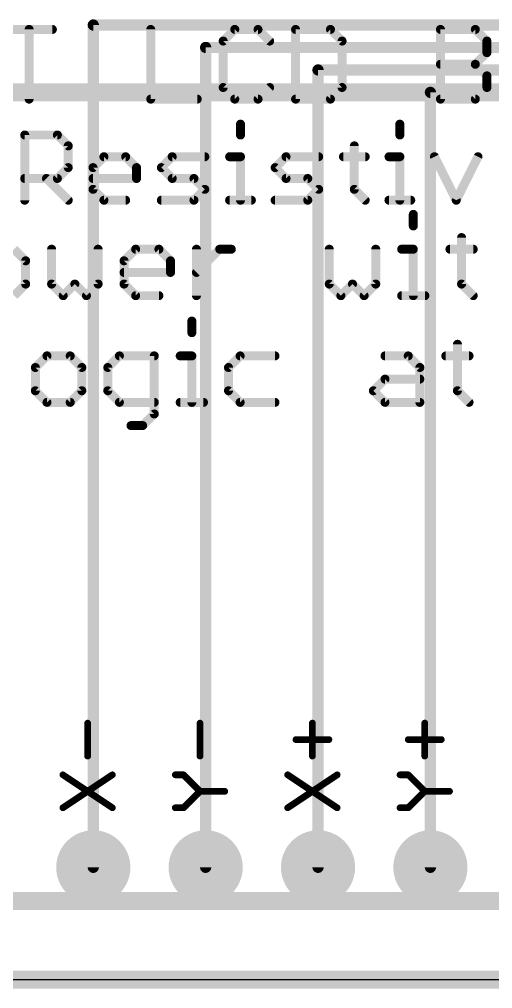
# Model space of a CAD drawing. Extents: x -42 to 37, y -47 to 54.
# Drawn here: x -10.56 to 0.14, y -43.38 to -21.46 of the extents above; entities that cross this region are included whole.
import ezdxf

# ---------------------------------------------------------------- set-up
doc = ezdxf.new("R2010")
doc.units = 0
for name, color, linetype in [('1', 12, 'CONTINUOUS'), ('16', 132, 'CONTINUOUS'), ('17', 110, 'CONTINUOUS'), ('20', 53, 'CONTINUOUS'), ('21', 40, 'CONTINUOUS')]:
    doc.layers.add(name, color=color, linetype=linetype)

# ---------------------------------------------------------------- blocks, each defined once
blk = doc.blocks.new('ROUNDP')
at = {"const_width": 0.5}
blk.add_lwpolyline([(0, -0.25, 1), (0, 0.25, 1), (0, -0.25)], format="xyb", dxfattribs=at)

msp = doc.modelspace()

# ---------------------------------------------------------------- linework, layer by layer
at = {"layer": '1'}
for points, const_width in [([(-8.89, -40.64), (-8.89, -21.59)], 0.254), ([(-8.89, -21.59), (15.494, -21.59)], 0.254), ([(16.002, -22.098), (-6.35, -22.098)], 0.254), ([(-6.35, -22.098), (-6.35, -40.64)], 0.254), ([(-3.81, -40.64), (-3.81, -22.606)], 0.254), ([(-3.81, -22.606), (16.51, -22.606)], 0.254), ([(17.018, -23.114), (-1.27, -23.114)], 0.254), ([(-1.27, -23.114), (-1.27, -40.64)], 0.254), ([(-25.4, -43.18), (25.4, -43.18)], 0.4064)]:
    msp.add_lwpolyline(points, dxfattribs=dict(at, const_width=const_width))
at = {"layer": '1', "const_width": 0.127}
for points in [[(-8.8265, -21.59, 1), (-8.9535, -21.59)], [(-8.89, -21.5265, 1), (-8.89, -21.6535)], [(-6.35, -22.0345, 1), (-6.35, -22.1615)], [(-6.2865, -22.098, 1), (-6.4135, -22.098)], [(-3.7465, -22.606, 1), (-3.8735, -22.606)], [(-3.81, -22.5425, 1), (-3.81, -22.6695)], [(-1.27, -23.0505, 1), (-1.27, -23.1775)], [(-1.2065, -23.114, 1), (-1.3335, -23.114)], [(-8.9535, -40.64, 1), (-8.8265, -40.64)], [(-6.4135, -40.64, 1), (-6.2865, -40.64)], [(-3.8735, -40.64, 1), (-3.7465, -40.64)], [(-1.3335, -40.64, 1), (-1.2065, -40.64)]]:
    msp.add_lwpolyline(points, format="xyb", dxfattribs=at)
at = {"layer": '16', "const_width": 0.4064}
for points in [[(1.27, -23.114), (-16.764, -23.114)], [(-25.4, -41.402), (25.4, -41.402)]]:
    msp.add_lwpolyline(points, dxfattribs=at)
at = {"layer": '20'}
msp.add_line((-28.702, -43.18), (28.702, -43.18), dxfattribs=at)
at = {"layer": '21'}
for points, const_width in [([(-10.8657, -21.6903), (-9.815, -21.6903)], 0.2032), ([(-10.3404, -23.2664), (-10.3404, -21.6903)], 0.2032), ([(-7.5914, -21.6903), (-7.5914, -23.2664)], 0.2032), ([(-5.6916, -21.6903), (-5.9543, -21.9529)], 0.2032), ([(-5.1662, -21.6903), (-5.6916, -21.6903)], 0.2032), ([(-4.9035, -21.9529), (-5.1662, -21.6903)], 0.2032), ([(-4.3171, -21.6903), (-4.3171, -23.2664)], 0.2032), ([(-3.529, -21.6903), (-4.3171, -21.6903)], 0.2032), ([(-3.2664, -21.9529), (-3.529, -21.6903)], 0.2032), ([(-1.0428, -23.2664), (-1.0428, -21.6903)], 0.2032), ([(-1.0428, -21.6903), (-0.2547, -21.6903)], 0.2032), ([(-0.2547, -21.6903), (0.008, -21.9529)], 0.2032), ([(-5.9543, -21.9529), (-5.9543, -23.0037)], 0.2032), ([(-3.2664, -23.0037), (-3.2664, -21.9529)], 0.2032), ([(0.008, -21.9529), (0.008, -22.2156)], 0.2032), ([(0.008, -22.2156), (-0.2547, -22.4783)], 0.2032), ([(-1.0428, -22.4783), (-0.2547, -22.4783)], 0.2032), ([(-0.2547, -22.4783), (0.008, -22.741)], 0.2032), ([(0.008, -22.741), (0.008, -23.0037)], 0.2032), ([(-5.9543, -23.0037), (-5.6916, -23.2664)], 0.2032), ([(-5.1662, -23.2664), (-4.9035, -23.0037)], 0.2032), ([(-3.529, -23.2664), (-3.2664, -23.0037)], 0.2032), ([(0.008, -23.0037), (-0.2547, -23.2664)], 0.2032), ([(-7.5914, -23.2664), (-6.5407, -23.2664)], 0.2032), ([(-5.6916, -23.2664), (-5.1662, -23.2664)], 0.2032), ([(-4.3171, -23.2664), (-3.529, -23.2664)], 0.2032), ([(-0.2547, -23.2664), (-1.0428, -23.2664)], 0.2032), ([(-5.5624, -23.8322), (-5.5624, -24.0779)], 0.2032), ([(-1.9607, -23.8322), (-1.9607, -24.0779)], 0.2032), ([(-10.439, -25.5524), (-10.439, -24.0779)], 0.2032), ([(-10.439, -24.0779), (-9.7017, -24.0779)], 0.2032), ([(-9.7017, -24.0779), (-9.456, -24.3237)], 0.2032), ([(-9.456, -24.3237), (-9.456, -24.8152)], 0.2032), ([(-2.9897, -24.3237), (-2.9897, -25.3067)], 0.2032), ([(-8.8954, -24.8152), (-8.6496, -24.5694)], 0.2032), ([(-8.6496, -24.5694), (-8.1581, -24.5694)], 0.2032), ([(-8.1581, -24.5694), (-7.9124, -24.8152)], 0.2032), ([(-7.3518, -24.8152), (-7.106, -24.5694)], 0.2032), ([(-7.106, -24.5694), (-6.3688, -24.5694)], 0.2032), ([(-5.8081, -24.5694), (-5.5624, -24.5694)], 0.2032), ([(-5.5624, -24.5694), (-5.5624, -25.5524)], 0.2032), ([(-4.7791, -24.8152), (-4.5333, -24.5694)], 0.2032), ([(-4.5333, -24.5694), (-3.7961, -24.5694)], 0.2032), ([(-3.2355, -24.5694), (-2.744, -24.5694)], 0.2032), ([(-2.2064, -24.5694), (-1.9607, -24.5694)], 0.2032), ([(-1.9607, -24.5694), (-1.9607, -25.5524)], 0.2032), ([(-1.1773, -24.5694), (-0.6858, -25.5524)], 0.2032), ([(-0.6858, -25.5524), (-0.1944, -24.5694)], 0.2032), ([(-9.456, -24.8152), (-9.7017, -25.0609)], 0.2032), ([(-8.8954, -25.3067), (-8.8954, -24.8152)], 0.2032), ([(-7.9124, -24.8152), (-7.9124, -25.0609)], 0.2032), ([(-7.106, -25.0609), (-7.3518, -24.8152)], 0.2032), ([(-4.5333, -25.0609), (-4.7791, -24.8152)], 0.2032), ([(-9.7017, -25.0609), (-10.439, -25.0609)], 0.2032), ([(-9.9475, -25.0609), (-9.456, -25.5524)], 0.2032), ([(-7.9124, -25.0609), (-8.8954, -25.0609)], 0.2032), ([(-6.6145, -25.0609), (-7.106, -25.0609)], 0.2032), ([(-6.3688, -25.3067), (-6.6145, -25.0609)], 0.2032), ([(-4.0418, -25.0609), (-4.5333, -25.0609)], 0.2032), ([(-3.7961, -25.3067), (-4.0418, -25.0609)], 0.2032), ([(-8.6496, -25.5524), (-8.8954, -25.3067)], 0.2032), ([(-6.6145, -25.5524), (-6.3688, -25.3067)], 0.2032), ([(-4.0418, -25.5524), (-3.7961, -25.3067)], 0.2032), ([(-2.9897, -25.3067), (-2.744, -25.5524)], 0.2032), ([(-8.1581, -25.5524), (-8.6496, -25.5524)], 0.2032), ([(-7.3518, -25.5524), (-6.6145, -25.5524)], 0.2032), ([(-5.8081, -25.5524), (-5.3167, -25.5524)], 0.2032), ([(-4.7791, -25.5524), (-4.0418, -25.5524)], 0.2032), ([(-2.2064, -25.5524), (-1.7149, -25.5524)], 0.2032), ([(-1.6565, -25.8726), (-1.6565, -26.1353)], 0.2032), ([(-0.565, -26.3979), (-0.565, -27.4487)], 0.2032), ([(-10.4185, -26.9233), (-10.6812, -26.6606)], 0.2032), ([(-9.8321, -26.6606), (-9.8321, -27.4487)], 0.2032), ([(-8.7813, -27.4487), (-8.7813, -26.6606)], 0.2032), ([(-8.1949, -26.9233), (-7.9322, -26.6606)], 0.2032), ([(-7.9322, -26.6606), (-7.4069, -26.6606)], 0.2032), ([(-7.4069, -26.6606), (-7.1442, -26.9233)], 0.2032), ([(-6.5578, -27.7114), (-6.5578, -26.6606)], 0.2032), ([(-6.5578, -27.186), (-6.0324, -26.6606)], 0.2032), ([(-6.0324, -26.6606), (-5.7697, -26.6606)], 0.2032), ([(-3.5563, -26.6606), (-3.5563, -27.4487)], 0.2032), ([(-2.5056, -27.4487), (-2.5056, -26.6606)], 0.2032), ([(-1.9192, -26.6606), (-1.6565, -26.6606)], 0.2032), ([(-1.6565, -26.6606), (-1.6565, -27.7114)], 0.2032), ([(-0.8277, -26.6606), (-0.3023, -26.6606)], 0.2032), ([(-10.4185, -27.4487), (-10.4185, -26.9233)], 0.2032), ([(-8.1949, -27.4487), (-8.1949, -26.9233)], 0.2032), ([(-7.1442, -26.9233), (-7.1442, -27.186)], 0.2032), ([(-7.1442, -27.186), (-8.1949, -27.186)], 0.2032), ([(-10.6812, -27.7114), (-10.4185, -27.4487)], 0.2032), ([(-9.8321, -27.4487), (-9.5694, -27.7114)], 0.2032), ([(-9.5694, -27.7114), (-9.3067, -27.4487)], 0.2032), ([(-9.3067, -27.4487), (-9.044, -27.7114)], 0.2032), ([(-9.044, -27.7114), (-8.7813, -27.4487)], 0.2032), ([(-7.9322, -27.7114), (-8.1949, -27.4487)], 0.2032), ([(-3.5563, -27.4487), (-3.2936, -27.7114)], 0.2032), ([(-3.2936, -27.7114), (-3.0309, -27.4487)], 0.2032), ([(-3.0309, -27.4487), (-2.7683, -27.7114)], 0.2032), ([(-2.7683, -27.7114), (-2.5056, -27.4487)], 0.2032), ([(-0.565, -27.4487), (-0.3023, -27.7114)], 0.2032), ([(-7.4069, -27.7114), (-7.9322, -27.7114)], 0.2032), ([(-1.9192, -27.7114), (-1.3938, -27.7114)], 0.2032), ([(-6.6622, -28.2856), (-6.6622, -28.5483)], 0.2032), ([(-0.6593, -28.8109), (-0.6593, -29.8617)], 0.2032), ([(-9.9366, -29.0736), (-10.1992, -29.3363)], 0.2032), ([(-9.4112, -29.0736), (-9.9366, -29.0736)], 0.2032), ([(-9.1485, -29.3363), (-9.4112, -29.0736)], 0.2032), ([(-8.2994, -29.0736), (-8.5621, -29.3363)], 0.2032), ([(-7.5113, -29.0736), (-8.2994, -29.0736)], 0.2032), ([(-7.5113, -30.3871), (-7.5113, -29.0736)], 0.2032), ([(-6.9249, -29.0736), (-6.6622, -29.0736)], 0.2032), ([(-6.6622, -29.0736), (-6.6622, -30.1244)], 0.2032), ([(-5.5708, -29.0736), (-5.8335, -29.3363)], 0.2032), ([(-4.7827, -29.0736), (-5.5708, -29.0736)], 0.2032), ([(-2.2965, -29.0736), (-1.7711, -29.0736)], 0.2032), ([(-1.7711, -29.0736), (-1.5084, -29.3363)], 0.2032), ([(-0.922, -29.0736), (-0.3966, -29.0736)], 0.2032), ([(-10.1992, -29.3363), (-10.1992, -29.8617)], 0.2032), ([(-9.1485, -29.8617), (-9.1485, -29.3363)], 0.2032), ([(-8.5621, -29.3363), (-8.5621, -29.8617)], 0.2032), ([(-5.8335, -29.3363), (-5.8335, -29.8617)], 0.2032), ([(-1.5084, -29.3363), (-1.5084, -30.1244)], 0.2032), ([(-2.5592, -29.8617), (-2.2965, -29.599)], 0.2032), ([(-2.2965, -29.599), (-1.5084, -29.599)], 0.2032), ([(-10.1992, -29.8617), (-9.9366, -30.1244)], 0.2032), ([(-9.4112, -30.1244), (-9.1485, -29.8617)], 0.2032), ([(-8.5621, -29.8617), (-8.2994, -30.1244)], 0.2032), ([(-5.8335, -29.8617), (-5.5708, -30.1244)], 0.2032), ([(-2.2965, -30.1244), (-2.5592, -29.8617)], 0.2032), ([(-0.6593, -29.8617), (-0.3966, -30.1244)], 0.2032), ([(-9.9366, -30.1244), (-9.4112, -30.1244)], 0.2032), ([(-8.2994, -30.1244), (-7.5113, -30.1244)], 0.2032), ([(-6.9249, -30.1244), (-6.3996, -30.1244)], 0.2032), ([(-5.5708, -30.1244), (-4.7827, -30.1244)], 0.2032), ([(-1.5084, -30.1244), (-2.2965, -30.1244)], 0.2032), ([(-7.774, -30.6498), (-7.5113, -30.3871)], 0.2032), ([(-8.0367, -30.6498), (-7.774, -30.6498)], 0.2032), ([(-9.0175, -38.1244), (-9.0175, -37.3787)], 0.1524), ([(-6.4775, -38.1244), (-6.4775, -37.3787)], 0.1524), ([(-3.9375, -38.1244), (-3.9375, -37.3787)], 0.1524), ([(-1.3975, -38.1244), (-1.3975, -37.3787)], 0.1524), ([(-4.3103, -37.7516), (-3.5646, -37.7516)], 0.1524), ([(-1.7703, -37.7516), (-1.0246, -37.7516)], 0.1524), ([(-9.5768, -39.2938), (-8.4582, -38.5481)], 0.1524), ([(-9.5768, -38.5481), (-8.4582, -39.2938)], 0.1524), ([(-6.8503, -38.5481), (-7.0368, -38.5481)], 0.1524), ([(-6.4775, -38.921), (-6.8503, -38.5481)], 0.1524), ([(-4.4968, -39.2938), (-3.3782, -38.5481)], 0.1524), ([(-4.4968, -38.5481), (-3.3782, -39.2938)], 0.1524), ([(-1.7703, -38.5481), (-1.9568, -38.5481)], 0.1524), ([(-1.3975, -38.921), (-1.7703, -38.5481)], 0.1524), ([(-6.8503, -39.2938), (-6.4775, -38.921)], 0.1524), ([(-6.4775, -38.921), (-5.9182, -38.921)], 0.1524), ([(-1.7703, -39.2938), (-1.3975, -38.921)], 0.1524), ([(-1.3975, -38.921), (-0.8382, -38.921)], 0.1524), ([(-7.0368, -39.2938), (-6.8503, -39.2938)], 0.1524), ([(-1.9568, -39.2938), (-1.7703, -39.2938)], 0.1524)]:
    msp.add_lwpolyline(points, dxfattribs=dict(at, const_width=const_width))
for points, const_width in [([(-10.2896, -21.6903, 1), (-10.3912, -21.6903)], 0.1016), ([(-9.815, -21.7411, 1), (-9.815, -21.6395)], 0.1016), ([(-7.5406, -21.6903, 1), (-7.6422, -21.6903)], 0.1016), ([(-5.6916, -21.6395, 1), (-5.6916, -21.7411)], 0.1016), ([(-5.6557, -21.7262, 1), (-5.7275, -21.6543)], 0.1016), ([(-5.1303, -21.6543, 1), (-5.2021, -21.7262)], 0.1016), ([(-5.1662, -21.7411, 1), (-5.1662, -21.6395)], 0.1016), ([(-4.2663, -21.6903, 1), (-4.3679, -21.6903)], 0.1016), ([(-4.3171, -21.6395, 1), (-4.3171, -21.7411)], 0.1016), ([(-3.4931, -21.6543, 1), (-3.565, -21.7262)], 0.1016), ([(-3.529, -21.7411, 1), (-3.529, -21.6395)], 0.1016), ([(-0.992, -21.6903, 1), (-1.0936, -21.6903)], 0.1016), ([(-1.0428, -21.6395, 1), (-1.0428, -21.7411)], 0.1016), ([(-0.2188, -21.6543, 1), (-0.2907, -21.7262)], 0.1016), ([(-0.2547, -21.7411, 1), (-0.2547, -21.6395)], 0.1016), ([(-5.9035, -21.9529, 1), (-6.0051, -21.9529)], 0.1016), ([(-5.9902, -21.917, 1), (-5.9184, -21.9889)], 0.1016), ([(-4.9394, -21.9889, 1), (-4.8676, -21.917)], 0.1016), ([(-3.2156, -21.9529, 1), (-3.3172, -21.9529)], 0.1016), ([(-3.3023, -21.9889, 1), (-3.2304, -21.917)], 0.1016), ([(0.0588, -21.9529, 1), (-0.0428, -21.9529)], 0.1016), ([(-0.028, -21.9889, 1), (0.0439, -21.917)], 0.1016), ([(0.0439, -22.2516, 1), (-0.028, -22.1797)], 0.1016), ([(-0.0428, -22.2156, 1), (0.0588, -22.2156)], 0.1016), ([(-1.0428, -22.4275, 1), (-1.0428, -22.5291)], 0.1016), ([(-0.2188, -22.4424, 1), (-0.2907, -22.5142)], 0.1016), ([(-0.2907, -22.4424, 1), (-0.2188, -22.5142)], 0.1016), ([(-0.2547, -22.5291, 1), (-0.2547, -22.4275)], 0.1016), ([(0.0588, -22.741, 1), (-0.0428, -22.741)], 0.1016), ([(-0.028, -22.7769, 1), (0.0439, -22.7051)], 0.1016), ([(-5.9184, -22.9678, 1), (-5.9902, -23.0396)], 0.1016), ([(-6.0051, -23.0037, 1), (-5.9035, -23.0037)], 0.1016), ([(-4.8676, -23.0396, 1), (-4.9394, -22.9678)], 0.1016), ([(-3.3172, -23.0037, 1), (-3.2156, -23.0037)], 0.1016), ([(-3.2304, -23.0396, 1), (-3.3023, -22.9678)], 0.1016), ([(-0.0428, -23.0037, 1), (0.0588, -23.0037)], 0.1016), ([(0.0439, -23.0396, 1), (-0.028, -22.9678)], 0.1016), ([(-10.3912, -23.2664, 1), (-10.2896, -23.2664)], 0.1016), ([(-7.5914, -23.2156, 1), (-7.5914, -23.3172)], 0.1016), ([(-7.6422, -23.2664, 1), (-7.5406, -23.2664)], 0.1016), ([(-6.5407, -23.3172, 1), (-6.5407, -23.2156)], 0.1016), ([(-5.6916, -23.2156, 1), (-5.6916, -23.3172)], 0.1016), ([(-5.7275, -23.3023, 1), (-5.6557, -23.2305)], 0.1016), ([(-5.2021, -23.2305, 1), (-5.1303, -23.3023)], 0.1016), ([(-5.1662, -23.3172, 1), (-5.1662, -23.2156)], 0.1016), ([(-4.3171, -23.2156, 1), (-4.3171, -23.3172)], 0.1016), ([(-4.3679, -23.2664, 1), (-4.2663, -23.2664)], 0.1016), ([(-3.565, -23.2305, 1), (-3.4931, -23.3023)], 0.1016), ([(-3.529, -23.3172, 1), (-3.529, -23.2156)], 0.1016), ([(-1.0428, -23.2156, 1), (-1.0428, -23.3172)], 0.1016), ([(-1.0936, -23.2664, 1), (-0.992, -23.2664)], 0.1016), ([(-0.2907, -23.2305, 1), (-0.2188, -23.3023)], 0.1016), ([(-0.2547, -23.3172, 1), (-0.2547, -23.2156)], 0.1016), ([(-5.5116, -23.8322, 1), (-5.6132, -23.8322)], 0.1016), ([(-1.9099, -23.8322, 1), (-2.0115, -23.8322)], 0.1016), ([(-10.3882, -24.0779, 1), (-10.4898, -24.0779)], 0.1016), ([(-10.439, -24.0271, 1), (-10.439, -24.1287)], 0.1016), ([(-9.6658, -24.042, 1), (-9.7377, -24.1139)], 0.1016), ([(-9.7017, -24.1287, 1), (-9.7017, -24.0271)], 0.1016), ([(-5.6132, -24.0779, 1), (-5.5116, -24.0779)], 0.1016), ([(-2.0115, -24.0779, 1), (-1.9099, -24.0779)], 0.1016), ([(-9.4052, -24.3237, 1), (-9.5068, -24.3237)], 0.1016), ([(-9.4919, -24.3596, 1), (-9.4201, -24.2878)], 0.1016), ([(-2.9389, -24.3237, 1), (-3.0405, -24.3237)], 0.1016), ([(-8.6496, -24.5186, 1), (-8.6496, -24.6202)], 0.1016), ([(-8.6137, -24.6053, 1), (-8.6855, -24.5335)], 0.1016), ([(-8.1222, -24.5335, 1), (-8.194, -24.6053)], 0.1016), ([(-8.1581, -24.6202, 1), (-8.1581, -24.5186)], 0.1016), ([(-7.106, -24.5186, 1), (-7.106, -24.6202)], 0.1016), ([(-7.0701, -24.6053, 1), (-7.1419, -24.5335)], 0.1016), ([(-6.3688, -24.6202, 1), (-6.3688, -24.5186)], 0.1016), ([(-5.8081, -24.5186, 1), (-5.8081, -24.6202)], 0.1016), ([(-5.5116, -24.5694, 1), (-5.6132, -24.5694)], 0.1016), ([(-5.5624, -24.6202, 1), (-5.5624, -24.5186)], 0.1016), ([(-4.5333, -24.5186, 1), (-4.5333, -24.6202)], 0.1016), ([(-4.4974, -24.6053, 1), (-4.5693, -24.5335)], 0.1016), ([(-3.7961, -24.6202, 1), (-3.7961, -24.5186)], 0.1016), ([(-3.2355, -24.5186, 1), (-3.2355, -24.6202)], 0.1016), ([(-2.744, -24.6202, 1), (-2.744, -24.5186)], 0.1016), ([(-2.2064, -24.5186, 1), (-2.2064, -24.6202)], 0.1016), ([(-1.9099, -24.5694, 1), (-2.0115, -24.5694)], 0.1016), ([(-1.9607, -24.6202, 1), (-1.9607, -24.5186)], 0.1016), ([(-1.1319, -24.5467, 1), (-1.2228, -24.5921)], 0.1016), ([(-0.1489, -24.5921, 1), (-0.2398, -24.5467)], 0.1016), ([(-9.5068, -24.8152, 1), (-9.4052, -24.8152)], 0.1016), ([(-9.4201, -24.8511, 1), (-9.4919, -24.7793)], 0.1016), ([(-8.8446, -24.8152, 1), (-8.9462, -24.8152)], 0.1016), ([(-8.9313, -24.7793, 1), (-8.8594, -24.8511)], 0.1016), ([(-7.8616, -24.8152, 1), (-7.9632, -24.8152)], 0.1016), ([(-7.9483, -24.8511, 1), (-7.8765, -24.7793)], 0.1016), ([(-7.3158, -24.7793, 1), (-7.3877, -24.8511)], 0.1016), ([(-7.3877, -24.7793, 1), (-7.3158, -24.8511)], 0.1016), ([(-4.7432, -24.7793, 1), (-4.815, -24.8511)], 0.1016), ([(-4.815, -24.7793, 1), (-4.7432, -24.8511)], 0.1016), ([(-10.439, -25.0101, 1), (-10.439, -25.1117)], 0.1016), ([(-9.9116, -25.025, 1), (-9.9834, -25.0968)], 0.1016), ([(-9.7377, -25.025, 1), (-9.6658, -25.0968)], 0.1016), ([(-9.7017, -25.1117, 1), (-9.7017, -25.0101)], 0.1016), ([(-8.8954, -25.0101, 1), (-8.8954, -25.1117)], 0.1016), ([(-7.9124, -25.1117, 1), (-7.9124, -25.0101)], 0.1016), ([(-7.106, -25.0101, 1), (-7.106, -25.1117)], 0.1016), ([(-7.1419, -25.0968, 1), (-7.0701, -25.025)], 0.1016), ([(-6.5786, -25.025, 1), (-6.6504, -25.0968)], 0.1016), ([(-6.6145, -25.1117, 1), (-6.6145, -25.0101)], 0.1016), ([(-4.5333, -25.0101, 1), (-4.5333, -25.1117)], 0.1016), ([(-4.5693, -25.0968, 1), (-4.4974, -25.025)], 0.1016), ([(-4.0059, -25.025, 1), (-4.0778, -25.0968)], 0.1016), ([(-4.0418, -25.1117, 1), (-4.0418, -25.0101)], 0.1016), ([(-8.8594, -25.2707, 1), (-8.9313, -25.3426)], 0.1016), ([(-7.9632, -25.0609, 1), (-7.8616, -25.0609)], 0.1016), ([(-6.3329, -25.3426, 1), (-6.4047, -25.2707)], 0.1016), ([(-3.7602, -25.3426, 1), (-3.832, -25.2707)], 0.1016), ([(-2.9538, -25.2707, 1), (-3.0256, -25.3426)], 0.1016), ([(-8.9462, -25.3067, 1), (-8.8446, -25.3067)], 0.1016), ([(-6.4047, -25.3426, 1), (-6.3329, -25.2707)], 0.1016), ([(-3.832, -25.3426, 1), (-3.7602, -25.2707)], 0.1016), ([(-3.0405, -25.3067, 1), (-2.9389, -25.3067)], 0.1016), ([(-10.4898, -25.5524, 1), (-10.3882, -25.5524)], 0.1016), ([(-9.4919, -25.5883, 1), (-9.4201, -25.5165)], 0.1016), ([(-8.6496, -25.5016, 1), (-8.6496, -25.6032)], 0.1016), ([(-8.6855, -25.5883, 1), (-8.6137, -25.5165)], 0.1016), ([(-8.1581, -25.6032, 1), (-8.1581, -25.5016)], 0.1016), ([(-7.3518, -25.5016, 1), (-7.3518, -25.6032)], 0.1016), ([(-6.6504, -25.5165, 1), (-6.5786, -25.5883)], 0.1016), ([(-6.6145, -25.6032, 1), (-6.6145, -25.5016)], 0.1016), ([(-5.8081, -25.5016, 1), (-5.8081, -25.6032)], 0.1016), ([(-5.6132, -25.5524, 1), (-5.5116, -25.5524)], 0.1016), ([(-5.3167, -25.6032, 1), (-5.3167, -25.5016)], 0.1016), ([(-4.7791, -25.5016, 1), (-4.7791, -25.6032)], 0.1016), ([(-4.0778, -25.5165, 1), (-4.0059, -25.5883)], 0.1016), ([(-4.0418, -25.6032, 1), (-4.0418, -25.5016)], 0.1016), ([(-2.7799, -25.5883, 1), (-2.7081, -25.5165)], 0.1016), ([(-2.2064, -25.5016, 1), (-2.2064, -25.6032)], 0.1016), ([(-2.0115, -25.5524, 1), (-1.9099, -25.5524)], 0.1016), ([(-1.7149, -25.6032, 1), (-1.7149, -25.5016)], 0.1016), ([(-0.7313, -25.5297, 1), (-0.6404, -25.5751)], 0.1016), ([(-0.7313, -25.5751, 1), (-0.6404, -25.5297)], 0.1016), ([(-1.6057, -25.8726, 1), (-1.7073, -25.8726)], 0.1016), ([(-1.7073, -26.1353, 1), (-1.6057, -26.1353)], 0.1016), ([(-0.5142, -26.3979, 1), (-0.6158, -26.3979)], 0.1016), ([(-9.7813, -26.6606, 1), (-9.8829, -26.6606)], 0.1016), ([(-8.7305, -26.6606, 1), (-8.8321, -26.6606)], 0.1016), ([(-7.9322, -26.6098, 1), (-7.9322, -26.7114)], 0.1016), ([(-7.8963, -26.6966, 1), (-7.9682, -26.6247)], 0.1016), ([(-7.3709, -26.6247, 1), (-7.4428, -26.6966)], 0.1016), ([(-7.4069, -26.7114, 1), (-7.4069, -26.6098)], 0.1016), ([(-6.507, -26.6606, 1), (-6.6086, -26.6606)], 0.1016), ([(-6.0324, -26.6098, 1), (-6.0324, -26.7114)], 0.1016), ([(-5.9965, -26.6966, 1), (-6.0683, -26.6247)], 0.1016), ([(-5.7697, -26.7114, 1), (-5.7697, -26.6098)], 0.1016), ([(-3.5055, -26.6606, 1), (-3.6071, -26.6606)], 0.1016), ([(-2.4548, -26.6606, 1), (-2.5564, -26.6606)], 0.1016), ([(-1.9192, -26.6098, 1), (-1.9192, -26.7114)], 0.1016), ([(-1.6057, -26.6606, 1), (-1.7073, -26.6606)], 0.1016), ([(-1.6565, -26.7114, 1), (-1.6565, -26.6098)], 0.1016), ([(-0.8277, -26.6098, 1), (-0.8277, -26.7114)], 0.1016), ([(-0.3023, -26.7114, 1), (-0.3023, -26.6098)], 0.1016), ([(-10.3677, -26.9233, 1), (-10.4693, -26.9233)], 0.1016), ([(-10.4544, -26.9592, 1), (-10.3826, -26.8874)], 0.1016), ([(-8.2309, -26.8874, 1), (-8.159, -26.9592)], 0.1016), ([(-8.1441, -26.9233, 1), (-8.2457, -26.9233)], 0.1016), ([(-7.0934, -26.9233, 1), (-7.195, -26.9233)], 0.1016), ([(-7.1801, -26.9592, 1), (-7.1082, -26.8874)], 0.1016), ([(-8.1949, -27.1352, 1), (-8.1949, -27.2368)], 0.1016), ([(-7.195, -27.186, 1), (-7.0934, -27.186)], 0.1016), ([(-7.1442, -27.2368, 1), (-7.1442, -27.1352)], 0.1016), ([(-6.5937, -27.1501, 1), (-6.5219, -27.2219)], 0.1016), ([(-10.4693, -27.4487, 1), (-10.3677, -27.4487)], 0.1016), ([(-10.3826, -27.4846, 1), (-10.4544, -27.4128)], 0.1016), ([(-9.7962, -27.4128, 1), (-9.868, -27.4846)], 0.1016), ([(-9.8829, -27.4487, 1), (-9.7813, -27.4487)], 0.1016), ([(-9.2708, -27.4128, 1), (-9.3426, -27.4846)], 0.1016), ([(-9.2708, -27.4846, 1), (-9.3426, -27.4128)], 0.1016), ([(-8.8321, -27.4487, 1), (-8.7305, -27.4487)], 0.1016), ([(-8.7454, -27.4846, 1), (-8.8172, -27.4128)], 0.1016), ([(-8.159, -27.4128, 1), (-8.2309, -27.4846)], 0.1016), ([(-8.2457, -27.4487, 1), (-8.1441, -27.4487)], 0.1016), ([(-3.5204, -27.4128, 1), (-3.5922, -27.4846)], 0.1016), ([(-3.6071, -27.4487, 1), (-3.5055, -27.4487)], 0.1016), ([(-2.995, -27.4128, 1), (-3.0669, -27.4846)], 0.1016), ([(-2.995, -27.4846, 1), (-3.0669, -27.4128)], 0.1016), ([(-2.5564, -27.4487, 1), (-2.4548, -27.4487)], 0.1016), ([(-2.4696, -27.4846, 1), (-2.5415, -27.4128)], 0.1016), ([(-0.5291, -27.4128, 1), (-0.601, -27.4846)], 0.1016), ([(-0.6158, -27.4487, 1), (-0.5142, -27.4487)], 0.1016), ([(-7.9322, -27.6606, 1), (-7.9322, -27.7622)], 0.1016), ([(-7.4069, -27.7622, 1), (-7.4069, -27.6606)], 0.1016), ([(-1.9192, -27.6606, 1), (-1.9192, -27.7622)], 0.1016), ([(-1.3938, -27.7622, 1), (-1.3938, -27.6606)], 0.1016), ([(-9.6053, -27.6755, 1), (-9.5335, -27.7473)], 0.1016), ([(-9.6053, -27.7473, 1), (-9.5335, -27.6755)], 0.1016), ([(-9.0799, -27.6755, 1), (-9.0081, -27.7473)], 0.1016), ([(-9.0799, -27.7473, 1), (-9.0081, -27.6755)], 0.1016), ([(-7.9682, -27.7473, 1), (-7.8963, -27.6755)], 0.1016), ([(-6.6086, -27.7114, 1), (-6.507, -27.7114)], 0.1016), ([(-3.3296, -27.6755, 1), (-3.2577, -27.7473)], 0.1016), ([(-3.3296, -27.7473, 1), (-3.2577, -27.6755)], 0.1016), ([(-2.8042, -27.6755, 1), (-2.7323, -27.7473)], 0.1016), ([(-2.8042, -27.7473, 1), (-2.7323, -27.6755)], 0.1016), ([(-1.7073, -27.7114, 1), (-1.6057, -27.7114)], 0.1016), ([(-0.3383, -27.7473, 1), (-0.2664, -27.6755)], 0.1016), ([(-6.6114, -28.2856, 1), (-6.713, -28.2856)], 0.1016), ([(-6.713, -28.5483, 1), (-6.6114, -28.5483)], 0.1016), ([(-0.6085, -28.8109, 1), (-0.7101, -28.8109)], 0.1016), ([(-9.9366, -29.0228, 1), (-9.9366, -29.1244)], 0.1016), ([(-9.9006, -29.1096, 1), (-9.9725, -29.0377)], 0.1016), ([(-9.3753, -29.0377, 1), (-9.4471, -29.1096)], 0.1016), ([(-9.4112, -29.1244, 1), (-9.4112, -29.0228)], 0.1016), ([(-8.2994, -29.0228, 1), (-8.2994, -29.1244)], 0.1016), ([(-8.2635, -29.1096, 1), (-8.3353, -29.0377)], 0.1016), ([(-7.4605, -29.0736, 1), (-7.5621, -29.0736)], 0.1016), ([(-7.5113, -29.1244, 1), (-7.5113, -29.0228)], 0.1016), ([(-6.9249, -29.0228, 1), (-6.9249, -29.1244)], 0.1016), ([(-6.6114, -29.0736, 1), (-6.713, -29.0736)], 0.1016), ([(-6.6622, -29.1244, 1), (-6.6622, -29.0228)], 0.1016), ([(-5.5708, -29.0228, 1), (-5.5708, -29.1244)], 0.1016), ([(-5.5349, -29.1096, 1), (-5.6067, -29.0377)], 0.1016), ([(-4.7827, -29.1244, 1), (-4.7827, -29.0228)], 0.1016), ([(-2.2965, -29.0228, 1), (-2.2965, -29.1244)], 0.1016), ([(-1.7352, -29.0377, 1), (-1.807, -29.1096)], 0.1016), ([(-1.7711, -29.1244, 1), (-1.7711, -29.0228)], 0.1016), ([(-0.922, -29.0228, 1), (-0.922, -29.1244)], 0.1016), ([(-0.3966, -29.1244, 1), (-0.3966, -29.0228)], 0.1016), ([(-10.2352, -29.3004, 1), (-10.1633, -29.3722)], 0.1016), ([(-10.1484, -29.3363, 1), (-10.25, -29.3363)], 0.1016), ([(-9.0977, -29.3363, 1), (-9.1993, -29.3363)], 0.1016), ([(-9.1844, -29.3722, 1), (-9.1126, -29.3004)], 0.1016), ([(-8.5113, -29.3363, 1), (-8.6129, -29.3363)], 0.1016), ([(-8.598, -29.3004, 1), (-8.5262, -29.3722)], 0.1016), ([(-5.7827, -29.3363, 1), (-5.8843, -29.3363)], 0.1016), ([(-5.8694, -29.3004, 1), (-5.7976, -29.3722)], 0.1016), ([(-1.4576, -29.3363, 1), (-1.5592, -29.3363)], 0.1016), ([(-1.5443, -29.3722, 1), (-1.4725, -29.3004)], 0.1016), ([(-2.2965, -29.5482, 1), (-2.2965, -29.6498)], 0.1016), ([(-2.2606, -29.6349, 1), (-2.3324, -29.5631)], 0.1016), ([(-1.5084, -29.6498, 1), (-1.5084, -29.5482)], 0.1016), ([(-10.1633, -29.8258, 1), (-10.2352, -29.8976)], 0.1016), ([(-10.25, -29.8617, 1), (-10.1484, -29.8617)], 0.1016), ([(-9.1993, -29.8617, 1), (-9.0977, -29.8617)], 0.1016), ([(-9.1126, -29.8976, 1), (-9.1844, -29.8258)], 0.1016), ([(-8.5262, -29.8258, 1), (-8.598, -29.8976)], 0.1016), ([(-8.6129, -29.8617, 1), (-8.5113, -29.8617)], 0.1016), ([(-5.7976, -29.8258, 1), (-5.8694, -29.8976)], 0.1016), ([(-5.8843, -29.8617, 1), (-5.7827, -29.8617)], 0.1016), ([(-2.5233, -29.8258, 1), (-2.5951, -29.8976)], 0.1016), ([(-2.5951, -29.8258, 1), (-2.5233, -29.8976)], 0.1016), ([(-0.6234, -29.8258, 1), (-0.6953, -29.8976)], 0.1016), ([(-0.7101, -29.8617, 1), (-0.6085, -29.8617)], 0.1016), ([(-9.9366, -30.0736, 1), (-9.9366, -30.1752)], 0.1016), ([(-9.4112, -30.1752, 1), (-9.4112, -30.0736)], 0.1016), ([(-8.2994, -30.0736, 1), (-8.2994, -30.1752)], 0.1016), ([(-7.5113, -30.1752, 1), (-7.5113, -30.0736)], 0.1016), ([(-6.9249, -30.0736, 1), (-6.9249, -30.1752)], 0.1016), ([(-6.3996, -30.1752, 1), (-6.3996, -30.0736)], 0.1016), ([(-5.5708, -30.0736, 1), (-5.5708, -30.1752)], 0.1016), ([(-4.7827, -30.1752, 1), (-4.7827, -30.0736)], 0.1016), ([(-2.2965, -30.0736, 1), (-2.2965, -30.1752)], 0.1016), ([(-1.5084, -30.1752, 1), (-1.5084, -30.0736)], 0.1016), ([(-9.9725, -30.1603, 1), (-9.9006, -30.0885)], 0.1016), ([(-9.4471, -30.0885, 1), (-9.3753, -30.1603)], 0.1016), ([(-8.3353, -30.1603, 1), (-8.2635, -30.0885)], 0.1016), ([(-6.713, -30.1244, 1), (-6.6114, -30.1244)], 0.1016), ([(-5.6067, -30.1603, 1), (-5.5349, -30.0885)], 0.1016), ([(-2.3324, -30.1603, 1), (-2.2606, -30.0885)], 0.1016), ([(-1.5592, -30.1244, 1), (-1.4576, -30.1244)], 0.1016), ([(-0.4326, -30.1603, 1), (-0.3607, -30.0885)], 0.1016), ([(-7.5621, -30.3871, 1), (-7.4605, -30.3871)], 0.1016), ([(-7.4754, -30.423, 1), (-7.5472, -30.3512)], 0.1016), ([(-8.0367, -30.599, 1), (-8.0367, -30.7006)], 0.1016), ([(-7.8099, -30.6139, 1), (-7.7381, -30.6857)], 0.1016), ([(-7.774, -30.7006, 1), (-7.774, -30.599)], 0.1016), ([(-8.9794, -37.3787, 1), (-9.0556, -37.3787)], 0.0762), ([(-6.4394, -37.3787, 1), (-6.5156, -37.3787)], 0.0762), ([(-3.8994, -37.3787, 1), (-3.9756, -37.3787)], 0.0762), ([(-1.3594, -37.3787, 1), (-1.4356, -37.3787)], 0.0762), ([(-4.3103, -37.7135, 1), (-4.3103, -37.7897)], 0.0762), ([(-3.5646, -37.7897, 1), (-3.5646, -37.7135)], 0.0762), ([(-1.7703, -37.7135, 1), (-1.7703, -37.7897)], 0.0762), ([(-1.0246, -37.7897, 1), (-1.0246, -37.7135)], 0.0762), ([(-9.0556, -38.1244, 1), (-8.9794, -38.1244)], 0.0762), ([(-6.5156, -38.1244, 1), (-6.4394, -38.1244)], 0.0762), ([(-3.9756, -38.1244, 1), (-3.8994, -38.1244)], 0.0762), ([(-1.4356, -38.1244, 1), (-1.3594, -38.1244)], 0.0762), ([(-9.5556, -38.5164, 1), (-9.5979, -38.5798)], 0.0762), ([(-8.4371, -38.5798, 1), (-8.4793, -38.5164)], 0.0762), ([(-7.0368, -38.51, 1), (-7.0368, -38.5862)], 0.0762), ([(-6.8234, -38.5212, 1), (-6.8773, -38.575)], 0.0762), ([(-6.8503, -38.5862, 1), (-6.8503, -38.51)], 0.0762), ([(-4.4756, -38.5164, 1), (-4.5179, -38.5798)], 0.0762), ([(-3.3571, -38.5798, 1), (-3.3993, -38.5164)], 0.0762), ([(-1.9568, -38.51, 1), (-1.9568, -38.5862)], 0.0762), ([(-1.7434, -38.5212, 1), (-1.7973, -38.575)], 0.0762), ([(-1.7703, -38.5862, 1), (-1.7703, -38.51)], 0.0762), ([(-6.4775, -38.8829, 1), (-6.4775, -38.9591)], 0.0762), ([(-6.4505, -38.9479, 1), (-6.5044, -38.894)], 0.0762), ([(-6.5044, -38.9479, 1), (-6.4505, -38.894)], 0.0762), ([(-5.9182, -38.9591, 1), (-5.9182, -38.8829)], 0.0762), ([(-1.3975, -38.8829, 1), (-1.3975, -38.9591)], 0.0762), ([(-1.3705, -38.9479, 1), (-1.4244, -38.894)], 0.0762), ([(-1.4244, -38.9479, 1), (-1.3705, -38.894)], 0.0762), ([(-0.8382, -38.9591, 1), (-0.8382, -38.8829)], 0.0762), ([(-9.5979, -39.2621, 1), (-9.5556, -39.3255)], 0.0762), ([(-8.4793, -39.3255, 1), (-8.4371, -39.2621)], 0.0762), ([(-7.0368, -39.2557, 1), (-7.0368, -39.3319)], 0.0762), ([(-6.8773, -39.2669, 1), (-6.8234, -39.3207)], 0.0762), ([(-6.8503, -39.3319, 1), (-6.8503, -39.2557)], 0.0762), ([(-4.5179, -39.2621, 1), (-4.4756, -39.3255)], 0.0762), ([(-3.3993, -39.3255, 1), (-3.3571, -39.2621)], 0.0762), ([(-1.9568, -39.2557, 1), (-1.9568, -39.3319)], 0.0762), ([(-1.7973, -39.2669, 1), (-1.7434, -39.3207)], 0.0762), ([(-1.7703, -39.3319, 1), (-1.7703, -39.2557)], 0.0762)]:
    msp.add_lwpolyline(points, format="xyb", dxfattribs=dict(at, const_width=const_width))

# ---------------------------------------------------------------- block references
at = {"layer": '17', "xscale": 1.6764, "yscale": 1.6764, "rotation": 270}
for p in [(-8.89, -40.64), (-8.89, -40.64), (-6.35, -40.64), (-6.35, -40.64), (-3.81, -40.64), (-3.81, -40.64), (-1.27, -40.64), (-1.27, -40.64)]:
    msp.add_blockref('ROUNDP', p, dxfattribs=at)

doc.saveas('drawing.dxf')
